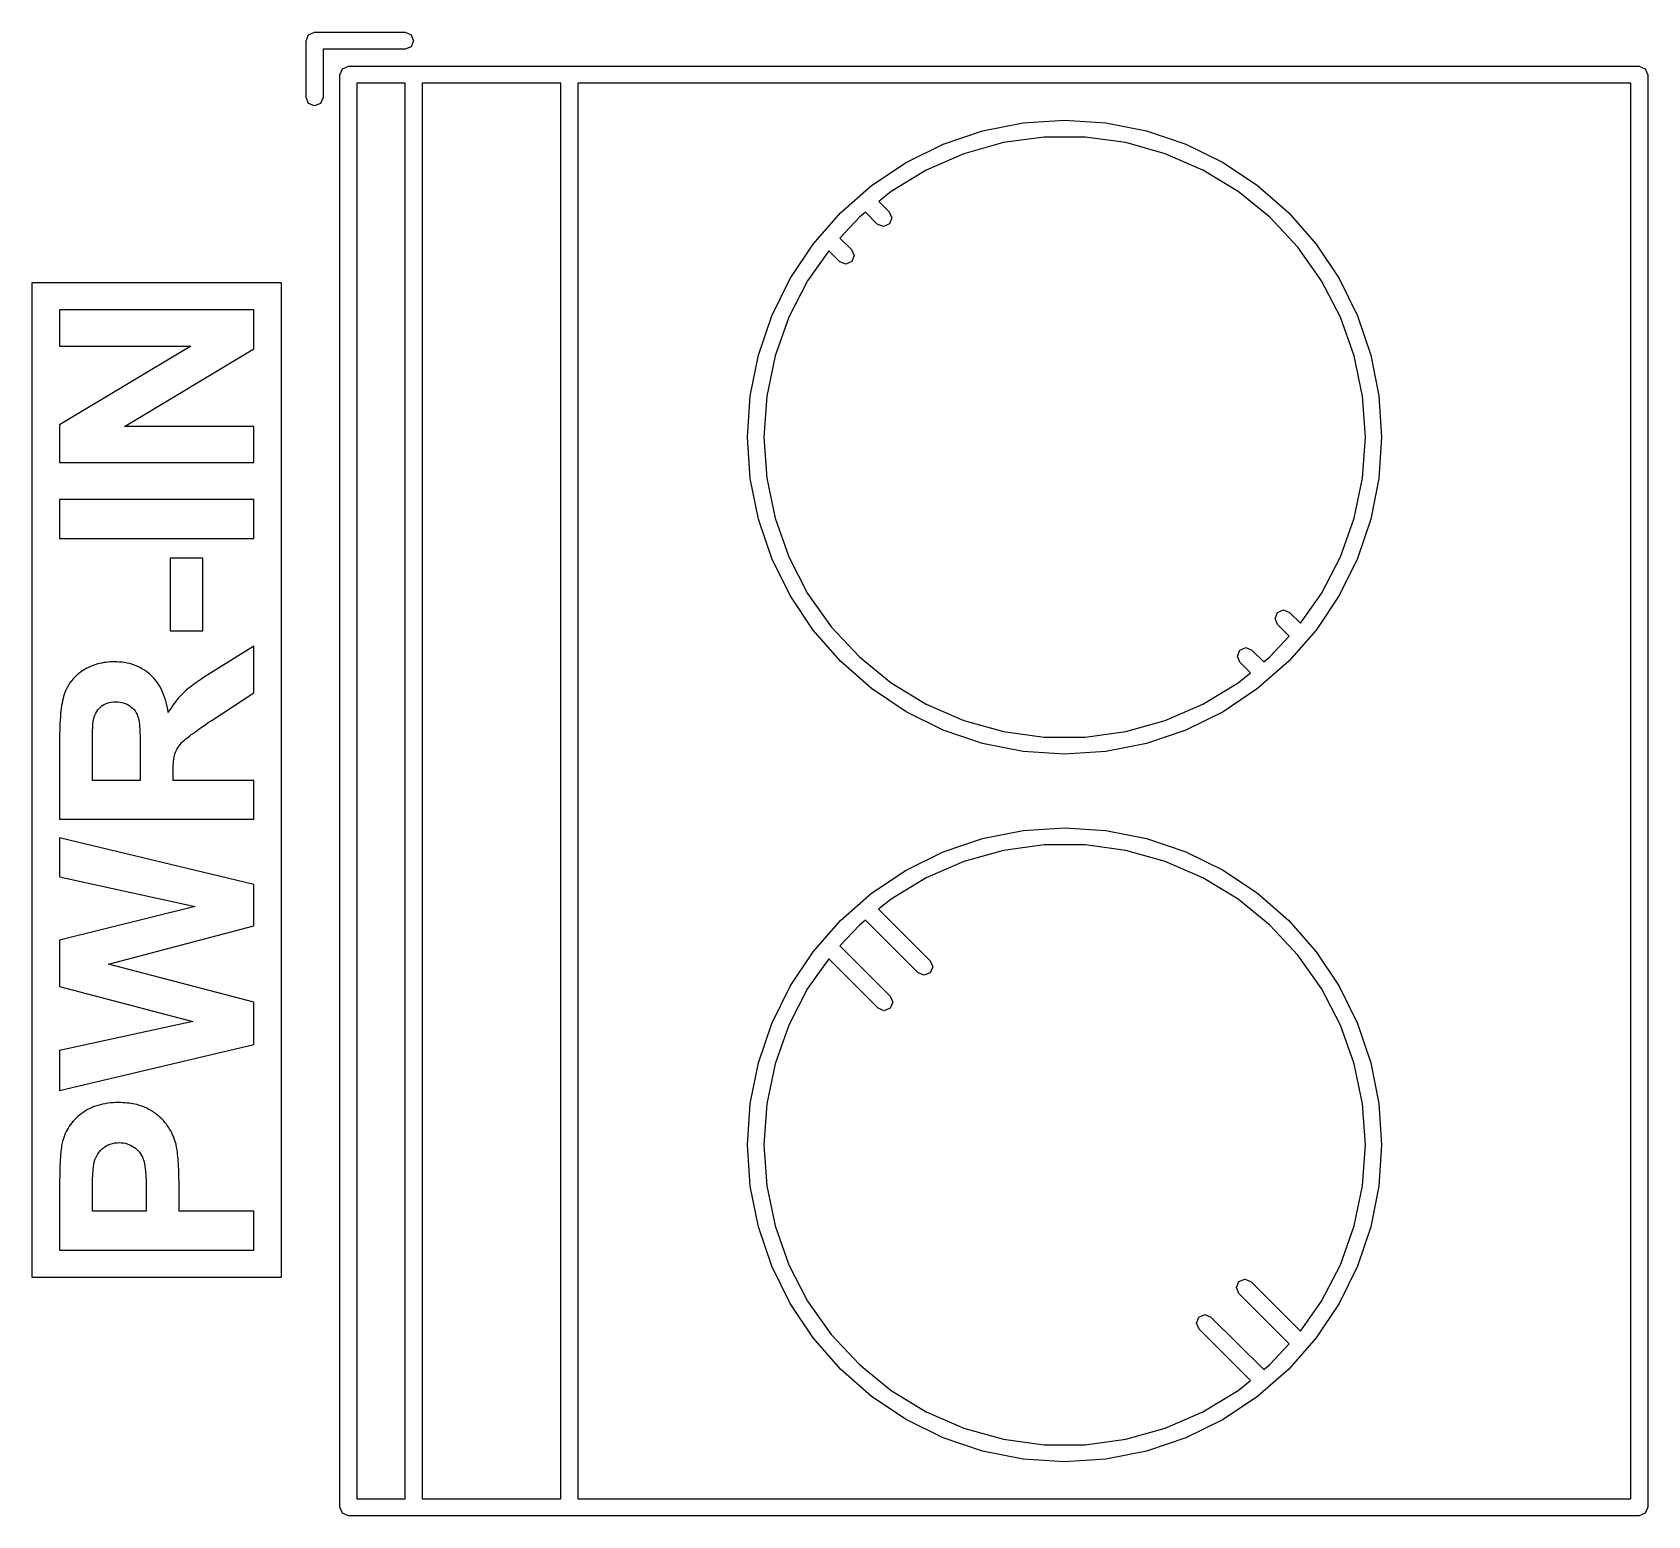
# Model space of a CAD drawing. Extents: x 44 to 148, y -85 to -25.
# Drawn here: x 44.01 to 55.42, y -49.14 to -38.66 of the extents above; entities that cross this region are included whole.
import ezdxf

# ---------------------------------------------------------------- set-up
doc = ezdxf.new("R2010")
doc.units = 0
doc.layers.add('BLACK', color=7, linetype='CONTINUOUS')

msp = doc.modelspace()

# ---------------------------------------------------------------- linework, layer by layer
at = {"layer": 'BLACK', "linetype": 'CONTINUOUS'}
for p, q in [((45.94, -38.718651), (45.957574, -38.676225)), ((45.957574, -38.676225), (46, -38.658651)), ((46, -38.658651), (46.64, -38.658651)), ((46.64, -38.658651), (46.682426, -38.676225)), ((46.682426, -38.676225), (46.7, -38.718651)), ((45.94, -39.118651), (45.94, -38.718651)), ((46.64, -38.778651), (46.06, -38.778651)), ((46.06, -38.778651), (46.06, -39.118651)), ((46.682426, -38.761077), (46.64, -38.778651)), ((46.7, -38.718651), (46.682426, -38.761077)), ((46.18, -38.958651), (46.197574, -38.916225)), ((46.197574, -38.916225), (46.24, -38.898651)), ((46.24, -38.898651), (55.36, -38.898651)), ((55.36, -38.898651), (55.402426, -38.916225)), ((55.402426, -38.916225), (55.42, -38.958651)), ((46.18, -49.078651), (46.18, -38.958651)), ((46.3, -39.018651), (46.3, -49.018651)), ((46.64, -39.018651), (46.3, -39.018651)), ((46.64, -49.018651), (46.64, -39.018651)), ((46.76, -39.018651), (46.76, -49.018651)), ((47.74, -39.018651), (46.76, -39.018651)), ((47.74, -49.018651), (47.74, -39.018651)), ((47.86, -39.018651), (47.86, -49.018651)), ((55.3, -39.018651), (47.86, -39.018651)), ((55.3, -49.018651), (55.3, -39.018651)), ((55.42, -38.958651), (55.42, -49.078651)), ((45.957574, -39.161077), (45.94, -39.118651)), ((46.06, -39.118651), (46.042426, -39.161077)), ((46, -39.178651), (45.957574, -39.161077)), ((46.042426, -39.161077), (46, -39.178651)), ((50.442789, -39.449161), (50.720245, -39.354977)), ((50.720245, -39.354977), (51.007621, -39.297815)), ((51.007621, -39.297815), (51.3, -39.278651)), ((51.3, -39.278651), (51.592379, -39.297815)), ((51.592379, -39.297815), (51.879755, -39.354977)), ((51.879755, -39.354977), (52.157211, -39.449161)), ((50.18, -39.578754), (50.442789, -39.449161)), ((50.867665, -39.438142), (50.588396, -39.51639)), ((51.154988, -39.398651), (50.867665, -39.438142)), ((51.445012, -39.398651), (51.154988, -39.398651)), ((51.732335, -39.438142), (51.445012, -39.398651)), ((52.011604, -39.51639), (51.732335, -39.438142)), ((52.157211, -39.449161), (52.42, -39.578754)), ((49.936374, -39.74154), (50.18, -39.578754)), ((50.588396, -39.51639), (50.322383, -39.631936)), ((52.277617, -39.631936), (52.011604, -39.51639)), ((52.42, -39.578754), (52.663626, -39.74154)), ((50.322383, -39.631936), (50.074581, -39.782628)), ((52.525419, -39.782628), (52.277617, -39.631936)), ((49.716081, -39.934732), (49.936374, -39.74154)), ((50.074581, -39.782628), (49.98666, -39.854156)), ((52.750394, -39.965658), (52.525419, -39.782628)), ((52.663626, -39.74154), (52.883919, -39.934732)), ((49.522889, -40.155025), (49.716081, -39.934732)), ((49.893038, -39.930323), (49.849606, -39.965658)), ((49.976773, -40.013276), (49.893038, -39.930323)), ((49.98666, -39.854156), (50.061226, -39.928026)), ((50.061226, -39.928026), (50.078998, -39.970369)), ((52.883919, -39.934732), (53.077111, -40.155025)), ((49.849606, -39.965658), (49.712689, -40.112259)), ((50.019281, -40.030649), (49.976773, -40.013276)), ((50.061625, -40.012877), (50.019281, -40.030649)), ((50.078998, -39.970369), (50.061625, -40.012877)), ((52.948351, -40.177618), (52.750394, -39.965658)), ((49.360103, -40.398651), (49.522889, -40.155025)), ((49.712689, -40.112259), (49.795226, -40.194026)), ((53.077111, -40.155025), (53.239897, -40.398651)), ((49.63375, -40.202973), (49.484398, -40.414559)), ((49.710773, -40.279276), (49.63375, -40.202973)), ((49.753281, -40.296649), (49.710773, -40.279276)), ((49.795625, -40.278877), (49.753281, -40.296649)), ((49.795226, -40.194026), (49.812998, -40.236369)), ((49.812998, -40.236369), (49.795625, -40.278877)), ((53.115602, -40.414559), (52.948351, -40.177618)), ((49.23051, -40.66144), (49.360103, -40.398651)), ((53.239897, -40.398651), (53.36949, -40.66144)), ((44.005975, -47.454701), (44.005975, -40.427279)), ((44.005975, -40.427279), (45.763357, -40.427279)), ((45.763357, -40.427279), (45.763357, -47.454701)), ((49.484398, -40.414559), (49.350968, -40.672067)), ((53.249032, -40.672067), (53.115602, -40.414559)), ((45.5705, -40.620136), (44.198832, -40.620136)), ((44.198832, -40.620136), (44.198832, -40.875015)), ((45.5705, -40.895458), (45.5705, -40.620136)), ((49.136326, -40.938896), (49.23051, -40.66144)), ((49.350968, -40.672067), (49.253845, -40.945345)), ((53.346155, -40.945345), (53.249032, -40.672067)), ((53.36949, -40.66144), (53.463674, -40.938896)), ((44.198832, -40.875015), (45.125697, -40.875015)), ((45.125697, -40.875015), (44.198832, -41.431266)), ((44.657483, -41.443466), (45.5705, -40.895458)), ((49.079164, -41.226272), (49.136326, -40.938896)), ((49.253845, -40.945345), (49.194838, -41.229303)), ((53.405162, -41.229303), (53.346155, -40.945345)), ((53.463674, -40.938896), (53.520836, -41.226272)), ((49.06, -41.518651), (49.079164, -41.226272)), ((49.194838, -41.229303), (49.175046, -41.518651)), ((53.424954, -41.518651), (53.405162, -41.229303)), ((53.520836, -41.226272), (53.54, -41.518651)), ((44.198832, -41.431266), (44.198832, -41.698346)), ((45.5705, -41.443466), (44.657483, -41.443466)), ((45.5705, -41.698346), (45.5705, -41.443466)), ((49.079164, -41.81103), (49.06, -41.518651)), ((49.175046, -41.518651), (49.194838, -41.807999)), ((53.405162, -41.807999), (53.424954, -41.518651)), ((53.54, -41.518651), (53.520836, -41.81103)), ((44.198832, -41.698346), (45.5705, -41.698346)), ((49.136326, -42.098406), (49.079164, -41.81103)), ((49.194838, -41.807999), (49.253845, -42.091957)), ((53.346155, -42.091957), (53.405162, -41.807999)), ((53.520836, -41.81103), (53.463674, -42.098406)), ((45.5705, -41.96015), (44.198832, -41.96015)), ((44.198832, -41.96015), (44.198832, -42.234483)), ((45.5705, -42.234483), (45.5705, -41.96015)), ((49.23051, -42.375862), (49.136326, -42.098406)), ((49.253845, -42.091957), (49.350968, -42.365235)), ((53.249032, -42.365235), (53.346155, -42.091957)), ((53.463674, -42.098406), (53.36949, -42.375862)), ((44.198832, -42.234483), (45.5705, -42.234483)), ((45.211756, -42.374947), (44.979627, -42.374947)), ((44.979627, -42.374947), (44.979627, -42.887015)), ((45.211756, -42.887015), (45.211756, -42.374947)), ((49.360103, -42.638651), (49.23051, -42.375862)), ((49.350968, -42.365235), (49.484398, -42.622743)), ((53.115602, -42.622743), (53.249032, -42.365235)), ((53.36949, -42.375862), (53.239897, -42.638651)), ((49.522889, -42.882277), (49.360103, -42.638651)), ((49.484398, -42.622743), (49.651649, -42.859684)), ((52.966365, -42.834163), (53.115602, -42.622743)), ((53.239897, -42.638651), (53.077111, -42.882277)), ((52.787001, -42.799651), (52.804574, -42.757225)), ((52.804574, -42.842077), (52.787001, -42.799651)), ((52.804574, -42.757225), (52.847, -42.739652)), ((52.847, -42.739652), (52.889426, -42.757225)), ((52.889426, -42.757225), (52.966365, -42.834163)), ((44.979627, -42.887015), (45.211756, -42.887015)), ((49.716081, -43.10257), (49.522889, -42.882277)), ((49.651649, -42.859684), (49.849606, -43.071644)), ((52.88742, -42.924924), (52.804574, -42.842077)), ((53.077111, -42.882277), (52.883919, -43.10257)), ((45.5705, -42.995825), (45.30342, -43.162008)), ((45.5705, -43.324234), (45.5705, -42.995825)), ((52.521001, -43.065651), (52.538574, -43.023225)), ((52.538574, -43.023225), (52.581, -43.005652)), ((52.581, -43.005652), (52.623426, -43.023225)), ((52.623426, -43.023225), (52.707082, -43.10688)), ((52.750394, -43.071644), (52.88742, -42.924924)), ((44.416349, -43.139668), (44.403772, -43.145464)), ((44.42914, -43.134336), (44.416349, -43.139668)), ((44.442145, -43.129468), (44.42914, -43.134336)), ((44.455364, -43.125063), (44.442145, -43.129468)), ((44.468796, -43.121121), (44.455364, -43.125063)), ((44.482443, -43.117644), (44.468796, -43.121121)), ((44.496303, -43.11463), (44.482443, -43.117644)), ((44.510377, -43.11208), (44.496303, -43.11463)), ((44.524665, -43.109993), (44.510377, -43.11208)), ((44.539166, -43.10837), (44.524665, -43.109993)), ((44.553882, -43.107211), (44.539166, -43.10837)), ((44.568811, -43.106515), (44.553882, -43.107211)), ((44.583954, -43.106284), (44.568811, -43.106515)), ((44.603073, -43.106635), (44.583954, -43.106284)), ((44.621769, -43.10769), (44.603073, -43.106635)), ((44.640044, -43.109448), (44.621769, -43.10769)), ((44.657895, -43.11191), (44.640044, -43.109448)), ((44.675324, -43.115074), (44.657895, -43.11191)), ((44.692331, -43.118942), (44.675324, -43.115074)), ((44.708915, -43.123513), (44.692331, -43.118942)), ((44.725077, -43.128787), (44.708915, -43.123513)), ((44.740817, -43.134765), (44.725077, -43.128787)), ((44.756134, -43.141446), (44.740817, -43.134765)), ((44.771028, -43.14883), (44.756134, -43.141446)), ((49.936374, -43.295762), (49.716081, -43.10257)), ((49.849606, -43.071644), (50.074581, -43.254674)), ((52.538574, -43.108077), (52.521001, -43.065651)), ((52.613506, -43.183009), (52.538574, -43.108077)), ((52.883919, -43.10257), (52.663626, -43.295762)), ((52.707082, -43.10688), (52.750394, -43.071644)), ((44.271573, -43.255279), (44.261098, -43.271392)), ((44.283061, -43.239862), (44.271573, -43.255279)), ((44.295564, -43.22514), (44.283061, -43.239862)), ((44.309082, -43.211114), (44.295564, -43.22514)), ((44.323613, -43.197783), (44.309082, -43.211114)), ((44.333864, -43.189282), (44.323613, -43.197783)), ((44.344566, -43.181091), (44.333864, -43.189282)), ((44.355719, -43.173208), (44.344566, -43.181091)), ((44.367323, -43.165635), (44.355719, -43.173208)), ((44.379258, -43.158447), (44.367323, -43.165635)), ((44.391408, -43.151724), (44.379258, -43.158447)), ((44.403772, -43.145464), (44.391408, -43.151724)), ((44.7855, -43.156917), (44.771028, -43.14883)), ((44.799549, -43.165708), (44.7855, -43.156917)), ((44.813176, -43.175202), (44.799549, -43.165708)), ((44.826381, -43.185399), (44.813176, -43.175202)), ((44.839163, -43.196299), (44.826381, -43.185399)), ((44.851444, -43.207859), (44.839163, -43.196299)), ((44.863146, -43.220117), (44.851444, -43.207859)), ((44.874268, -43.233073), (44.863146, -43.220117)), ((44.88481, -43.246727), (44.874268, -43.233073)), ((44.894773, -43.261079), (44.88481, -43.246727)), ((45.167902, -43.25021), (45.154393, -43.259821)), ((45.182173, -43.240284), (45.167902, -43.25021)), ((45.197206, -43.230045), (45.182173, -43.240284)), ((45.213002, -43.219491), (45.197206, -43.230045)), ((45.229561, -43.208623), (45.213002, -43.219491)), ((45.246882, -43.19744), (45.229561, -43.208623)), ((45.264965, -43.185944), (45.246882, -43.19744)), ((45.283811, -43.174133), (45.264965, -43.185944)), ((45.30342, -43.162008), (45.283811, -43.174133)), ((50.074581, -43.254674), (50.322383, -43.405366)), ((52.277617, -43.405366), (52.525419, -43.254674)), ((52.525419, -43.254674), (52.613506, -43.183009)), ((44.223211, -43.365071), (44.219605, -43.380658)), ((44.227106, -43.350416), (44.223211, -43.365071)), ((44.231289, -43.336694), (44.227106, -43.350416)), ((44.235761, -43.323904), (44.231289, -43.336694)), ((44.243193, -43.305704), (44.235761, -43.323904)), ((44.251638, -43.288201), (44.243193, -43.305704)), ((44.261098, -43.271392), (44.251638, -43.288201)), ((44.904156, -43.276129), (44.894773, -43.261079)), ((44.912959, -43.291878), (44.904156, -43.276129)), ((44.921183, -43.308324), (44.912959, -43.291878)), ((44.928827, -43.325469), (44.921183, -43.308324)), ((44.935892, -43.343311), (44.928827, -43.325469)), ((44.942377, -43.361852), (44.935892, -43.343311)), ((44.948282, -43.381091), (44.942377, -43.361852)), ((45.039321, -43.36167), (45.028323, -43.374784)), ((45.050498, -43.349107), (45.039321, -43.36167)), ((45.061855, -43.337095), (45.050498, -43.349107)), ((45.073392, -43.325634), (45.061855, -43.337095)), ((45.081183, -43.318299), (45.073392, -43.325634)), ((45.093726, -43.307064), (45.081183, -43.318299)), ((45.107984, -43.295122), (45.093726, -43.307064)), ((45.118443, -43.286768), (45.107984, -43.295122)), ((45.129664, -43.2781), (45.118443, -43.286768)), ((45.141647, -43.269118), (45.129664, -43.2781)), ((45.154393, -43.259821), (45.141647, -43.269118)), ((45.268799, -43.52273), (45.5705, -43.324234)), ((50.18, -43.458548), (49.936374, -43.295762)), ((52.663626, -43.295762), (52.42, -43.458548)), ((44.2059, -43.472583), (44.204025, -43.493765)), ((44.208064, -43.452333), (44.2059, -43.472583)), ((44.210516, -43.433015), (44.208064, -43.452333)), ((44.213257, -43.414631), (44.210516, -43.433015)), ((44.216287, -43.397178), (44.213257, -43.414631)), ((44.219605, -43.380658), (44.216287, -43.397178)), ((44.442913, -43.497753), (44.448003, -43.483389)), ((44.448003, -43.483389), (44.454041, -43.469973)), ((44.454041, -43.469973), (44.461027, -43.457505)), ((44.461027, -43.457505), (44.468961, -43.445986)), ((44.468961, -43.445986), (44.477843, -43.435414)), ((44.477843, -43.435414), (44.487673, -43.42579)), ((44.487673, -43.42579), (44.498384, -43.417212)), ((44.498384, -43.417212), (44.509909, -43.409777)), ((44.509909, -43.409777), (44.522248, -43.403487)), ((44.522248, -43.403487), (44.535401, -43.39834)), ((44.535401, -43.39834), (44.549368, -43.394337)), ((44.549368, -43.394337), (44.56415, -43.391477)), ((44.56415, -43.391477), (44.579745, -43.389762)), ((44.579745, -43.389762), (44.596154, -43.38919)), ((44.596154, -43.38919), (44.610842, -43.389628)), ((44.610842, -43.389628), (44.624902, -43.390942)), ((44.624902, -43.390942), (44.638333, -43.393131)), ((44.638333, -43.393131), (44.654238, -43.3971)), ((44.654238, -43.3971), (44.669161, -43.402437)), ((44.669161, -43.402437), (44.683102, -43.409143)), ((44.683102, -43.409143), (44.696061, -43.417217)), ((44.696061, -43.417217), (44.700957, -43.420763)), ((44.700957, -43.420763), (44.712396, -43.43036)), ((44.712396, -43.43036), (44.722692, -43.441004)), ((44.722692, -43.441004), (44.731845, -43.452694)), ((44.731845, -43.452694), (44.739855, -43.465431)), ((44.739855, -43.465431), (44.746721, -43.479214)), ((44.746721, -43.479214), (44.752445, -43.494043)), ((44.953608, -43.401028), (44.948282, -43.381091)), ((44.958355, -43.421663), (44.953608, -43.401028)), ((44.962521, -43.442996), (44.958355, -43.421663)), ((44.966108, -43.465027), (44.962521, -43.442996)), ((44.976028, -43.44861), (44.966108, -43.465027)), ((44.986128, -43.432744), (44.976028, -43.44861)), ((44.996407, -43.417428), (44.986128, -43.432744)), ((45.006866, -43.402662), (44.996407, -43.417428)), ((45.017504, -43.388448), (45.006866, -43.402662)), ((45.028323, -43.374784), (45.017504, -43.388448)), ((50.442789, -43.588141), (50.18, -43.458548)), ((50.322383, -43.405366), (50.588396, -43.520912)), ((52.011604, -43.520912), (52.277617, -43.405366)), ((52.42, -43.458548), (52.157211, -43.588141)), ((44.199409, -43.58782), (44.198976, -43.613665)), ((44.20013, -43.562908), (44.199409, -43.58782)), ((44.20114, -43.538928), (44.20013, -43.562908)), ((44.202438, -43.51588), (44.20114, -43.538928)), ((44.204025, -43.493765), (44.202438, -43.51588)), ((44.431844, -43.609042), (44.432263, -43.589888)), ((44.432263, -43.589888), (44.432763, -43.57308)), ((44.432763, -43.57308), (44.433345, -43.55862)), ((44.433345, -43.55862), (44.434246, -43.542992)), ((44.434246, -43.542992), (44.435576, -43.529324)), ((44.435576, -43.529324), (44.438771, -43.513065)), ((44.438771, -43.513065), (44.442913, -43.497753)), ((44.752445, -43.494043), (44.755332, -43.504559)), ((44.755332, -43.504559), (44.757935, -43.517683)), ((44.757935, -43.517683), (44.760255, -43.533416)), ((44.760255, -43.533416), (44.76229, -43.551756)), ((44.76229, -43.551756), (44.763489, -43.565432)), ((44.763489, -43.565432), (44.764562, -43.580267)), ((44.764562, -43.580267), (44.765509, -43.596262)), ((44.765509, -43.596262), (44.766329, -43.613415)), ((45.154196, -43.60253), (45.167855, -43.592699)), ((45.167855, -43.592699), (45.182419, -43.582345)), ((45.182419, -43.582345), (45.197886, -43.571468)), ((45.197886, -43.571468), (45.214258, -43.560068)), ((45.214258, -43.560068), (45.231534, -43.548145)), ((45.231534, -43.548145), (45.249714, -43.535699)), ((45.249714, -43.535699), (45.268799, -43.52273)), ((50.720245, -43.682325), (50.442789, -43.588141)), ((50.588396, -43.520912), (50.867665, -43.59916)), ((50.867665, -43.59916), (51.154988, -43.638651)), ((51.445012, -43.638651), (51.732335, -43.59916)), ((51.732335, -43.59916), (52.011604, -43.520912)), ((52.157211, -43.588141), (51.879755, -43.682325)), ((44.198868, -43.626937), (44.198832, -43.640443)), ((44.198832, -43.640443), (44.198832, -43.943792)), ((44.198976, -43.613665), (44.198868, -43.626937)), ((44.43096, -43.729469), (44.430978, -43.709135)), ((44.430978, -43.709135), (44.431032, -43.689845)), ((44.431032, -43.689845), (44.431122, -43.671598)), ((44.431122, -43.671598), (44.431249, -43.654394)), ((44.431249, -43.654394), (44.431411, -43.638234)), ((44.431411, -43.638234), (44.431609, -43.623116)), ((44.431609, -43.623116), (44.431844, -43.609042)), ((44.766329, -43.613415), (44.767024, -43.631728)), ((44.767024, -43.631728), (44.767592, -43.6512)), ((44.767592, -43.6512), (44.768033, -43.671831)), ((44.768033, -43.671831), (44.768349, -43.693622)), ((44.768349, -43.693622), (44.768538, -43.716571)), ((45.026463, -43.725795), (45.034092, -43.712712)), ((45.034092, -43.712712), (45.042976, -43.699855)), ((45.042976, -43.699855), (45.053115, -43.687223)), ((45.053115, -43.687223), (45.062131, -43.677279)), ((45.062131, -43.677279), (45.071951, -43.66748)), ((45.071951, -43.66748), (45.080573, -43.659597)), ((45.080573, -43.659597), (45.091228, -43.650537)), ((45.091228, -43.650537), (45.103919, -43.6403)), ((45.103919, -43.6403), (45.118644, -43.628887)), ((45.118644, -43.628887), (45.12959, -43.620624)), ((45.12959, -43.620624), (45.141441, -43.611839)), ((45.141441, -43.611839), (45.154196, -43.60253)), ((51.007621, -43.739487), (50.720245, -43.682325)), ((51.154988, -43.638651), (51.445012, -43.638651)), ((51.879755, -43.682325), (51.592379, -43.739487)), ((44.43096, -43.943792), (44.43096, -43.729469)), ((44.768538, -43.716571), (44.768601, -43.74068)), ((44.768601, -43.74068), (44.768601, -43.943792)), ((45.00193, -43.838881), (45.002863, -43.824281)), ((45.002863, -43.824281), (45.004062, -43.810581)), ((45.004062, -43.810581), (45.006077, -43.79371)), ((45.006077, -43.79371), (45.008565, -43.778437)), ((45.008565, -43.778437), (45.011528, -43.764761)), ((45.011528, -43.764761), (45.015897, -43.749912)), ((45.015897, -43.749912), (45.020091, -43.739103)), ((45.020091, -43.739103), (45.026463, -43.725795)), ((51.3, -43.758651), (51.007621, -43.739487)), ((51.592379, -43.739487), (51.3, -43.758651)), ((44.198832, -43.943792), (44.198832, -44.218126)), ((44.768601, -43.943792), (44.43096, -43.943792)), ((45.00073, -43.888068), (45.000863, -43.870774)), ((45.00073, -43.943792), (45.00073, -43.888068)), ((45.5705, -43.943792), (45.00073, -43.943792)), ((45.000863, -43.870774), (45.001263, -43.854378)), ((45.001263, -43.854378), (45.00193, -43.838881)), ((45.5705, -44.218126), (45.5705, -43.943792)), ((44.198832, -44.218126), (45.5705, -44.218126)), ((51.007621, -44.297815), (51.3, -44.278651)), ((51.3, -44.278651), (51.592379, -44.297815)), ((45.5705, -44.679745), (44.198832, -44.349687)), ((44.198832, -44.349687), (44.198832, -44.625999)), ((50.442789, -44.449161), (50.720245, -44.354977)), ((50.720245, -44.354977), (51.007621, -44.297815)), ((51.154988, -44.398651), (50.867665, -44.438142)), ((51.445012, -44.398651), (51.154988, -44.398651)), ((51.732335, -44.438142), (51.445012, -44.398651)), ((51.592379, -44.297815), (51.879755, -44.354977)), ((51.879755, -44.354977), (52.157211, -44.449161)), ((50.18, -44.578754), (50.442789, -44.449161)), ((50.867665, -44.438142), (50.588396, -44.51639)), ((52.011604, -44.51639), (51.732335, -44.438142)), ((52.157211, -44.449161), (52.42, -44.578754)), ((44.198832, -44.625999), (45.157021, -44.834717)), ((49.936374, -44.74154), (50.18, -44.578754)), ((50.588396, -44.51639), (50.322383, -44.631936)), ((52.277617, -44.631936), (52.011604, -44.51639)), ((52.42, -44.578754), (52.663626, -44.74154)), ((45.5705, -44.970894), (45.5705, -44.679745)), ((49.716081, -44.934732), (49.936374, -44.74154)), ((50.322383, -44.631936), (50.074581, -44.782628)), ((52.525419, -44.782628), (52.277617, -44.631936)), ((52.663626, -44.74154), (52.883919, -44.934732)), ((45.157021, -44.834717), (44.198832, -45.07311)), ((50.074581, -44.782628), (49.985986, -44.854704)), ((49.985986, -44.854704), (50.350373, -45.218171)), ((52.750394, -44.965658), (52.525419, -44.782628)), ((44.545046, -45.241931), (45.5705, -44.970894)), ((49.522889, -45.155025), (49.716081, -44.934732)), ((49.849606, -44.965658), (49.712096, -45.112895)), ((49.892397, -44.930844), (49.849606, -44.965658)), ((50.265627, -45.303131), (49.892397, -44.930844)), ((52.948351, -45.177618), (52.750394, -44.965658)), ((52.883919, -44.934732), (53.077111, -45.155025)), ((44.198832, -45.07311), (44.198832, -45.399541)), ((49.360103, -45.398651), (49.522889, -45.155025)), ((49.712096, -45.112895), (50.068426, -45.469224)), ((53.115602, -45.414559), (52.948351, -45.177618)), ((53.077111, -45.155025), (53.239897, -45.398651)), ((45.5705, -45.511648), (44.545046, -45.241931)), ((49.633221, -45.203724), (49.484398, -45.414559)), ((49.983573, -45.554077), (49.633221, -45.203724)), ((50.308076, -45.32065), (50.265627, -45.303131)), ((50.35048, -45.303024), (50.308076, -45.32065)), ((50.350373, -45.218171), (50.367999, -45.260575)), ((50.367999, -45.260575), (50.35048, -45.303024)), ((44.198832, -45.399541), (45.141194, -45.648155)), ((49.23051, -45.66144), (49.360103, -45.398651)), ((49.484398, -45.414559), (49.350968, -45.672067)), ((53.249032, -45.672067), (53.115602, -45.414559)), ((53.239897, -45.398651), (53.36949, -45.66144)), ((45.5705, -45.809392), (45.5705, -45.511648)), ((50.068426, -45.469224), (50.085999, -45.511651)), ((50.085999, -45.511651), (50.068426, -45.554077)), ((45.141194, -45.648155), (44.198832, -45.852916)), ((50.026, -45.57165), (49.983573, -45.554077)), ((50.068426, -45.554077), (50.026, -45.57165)), ((49.136326, -45.938896), (49.23051, -45.66144)), ((49.350968, -45.672067), (49.253845, -45.945345)), ((53.346155, -45.945345), (53.249032, -45.672067)), ((53.36949, -45.66144), (53.463674, -45.938896)), ((44.198832, -46.133845), (45.5705, -45.809392)), ((44.198832, -45.852916), (44.198832, -46.133845)), ((49.079164, -46.226272), (49.136326, -45.938896)), ((49.253845, -45.945345), (49.194838, -46.229303)), ((53.405162, -46.229303), (53.346155, -45.945345)), ((53.463674, -45.938896), (53.520836, -46.226272)), ((44.538719, -46.225159), (44.52058, -46.227929)), ((44.557324, -46.223004), (44.538719, -46.225159)), ((44.576396, -46.221465), (44.557324, -46.223004)), ((44.595933, -46.220541), (44.576396, -46.221465)), ((44.615937, -46.220233), (44.595933, -46.220541)), ((44.631362, -46.220411), (44.615937, -46.220233)), ((44.646478, -46.220944), (44.631362, -46.220411)), ((44.661285, -46.221833), (44.646478, -46.220944)), ((44.675783, -46.223077), (44.661285, -46.221833)), ((44.689972, -46.224677), (44.675783, -46.223077)), ((44.703851, -46.226632), (44.689972, -46.224677)), ((44.717421, -46.228943), (44.703851, -46.226632)), ((49.06, -46.518651), (49.079164, -46.226272)), ((53.520836, -46.226272), (53.54, -46.518651)), ((44.30521, -46.340831), (44.29496, -46.352027)), ((44.316022, -46.329935), (44.30521, -46.340831)), ((44.327395, -46.319337), (44.316022, -46.329935)), ((44.339329, -46.309038), (44.327395, -46.319337)), ((44.351825, -46.299038), (44.339329, -46.309038)), ((44.364835, -46.289495), (44.351825, -46.299038)), ((44.378312, -46.280568), (44.364835, -46.289495)), ((44.392254, -46.272257), (44.378312, -46.280568)), ((44.406663, -46.264561), (44.392254, -46.272257)), ((44.421538, -46.257481), (44.406663, -46.264561)), ((44.43688, -46.251016), (44.421538, -46.257481)), ((44.452687, -46.245168), (44.43688, -46.251016)), ((44.468961, -46.239935), (44.452687, -46.245168)), ((44.485701, -46.235317), (44.468961, -46.239935)), ((44.502908, -46.231315), (44.485701, -46.235317)), ((44.52058, -46.227929), (44.502908, -46.231315)), ((44.730683, -46.231609), (44.717421, -46.228943)), ((44.743635, -46.234631), (44.730683, -46.231609)), ((44.762483, -46.23983), (44.743635, -46.234631)), ((44.780636, -46.245828), (44.762483, -46.23983)), ((44.798094, -46.252627), (44.780636, -46.245828)), ((44.814856, -46.260226), (44.798094, -46.252627)), ((44.825644, -46.265736), (44.814856, -46.260226)), ((44.841273, -46.274482), (44.825644, -46.265736)), ((44.856259, -46.283657), (44.841273, -46.274482)), ((44.870601, -46.293261), (44.856259, -46.283657)), ((44.8843, -46.303294), (44.870601, -46.293261)), ((44.897355, -46.313756), (44.8843, -46.303294)), ((44.909767, -46.324646), (44.897355, -46.313756)), ((44.921536, -46.335966), (44.909767, -46.324646)), ((44.932662, -46.347714), (44.921536, -46.335966)), ((49.194838, -46.229303), (49.175046, -46.518651)), ((53.424954, -46.518651), (53.405162, -46.229303)), ((44.233177, -46.452346), (44.227982, -46.466231)), ((44.238935, -46.43876), (44.233177, -46.452346)), ((44.245254, -46.425473), (44.238935, -46.43876)), ((44.252134, -46.412485), (44.245254, -46.425473)), ((44.259576, -46.399796), (44.252134, -46.412485)), ((44.26758, -46.387405), (44.259576, -46.399796)), ((44.276145, -46.375314), (44.26758, -46.387405)), ((44.285272, -46.363521), (44.276145, -46.375314)), ((44.29496, -46.352027), (44.285272, -46.363521)), ((44.943144, -46.359892), (44.932662, -46.347714)), ((44.952982, -46.372498), (44.943144, -46.359892)), ((44.959184, -46.38114), (44.952982, -46.372498)), ((44.967985, -46.39427), (44.959184, -46.38114)), ((44.976213, -46.407447), (44.967985, -46.39427)), ((44.983866, -46.420669), (44.976213, -46.407447)), ((44.990946, -46.433938), (44.983866, -46.420669)), ((44.997452, -46.447253), (44.990946, -46.433938)), ((45.003384, -46.460615), (44.997452, -46.447253)), ((44.207636, -46.567685), (44.206039, -46.585356)), ((44.209393, -46.551379), (44.207636, -46.567685)), ((44.211309, -46.536438), (44.209393, -46.551379)), ((44.213385, -46.522862), (44.211309, -46.536438)), ((44.216799, -46.505059), (44.213385, -46.522862)), ((44.219275, -46.494897), (44.216799, -46.505059)), ((44.223347, -46.480414), (44.219275, -46.494897)), ((44.227982, -46.466231), (44.223347, -46.480414)), ((44.478029, -46.569889), (44.48823, -46.557911)), ((44.48823, -46.557911), (44.499543, -46.546664)), ((44.499543, -46.546664), (44.502536, -46.543986)), ((44.502536, -46.543986), (44.515001, -46.534125)), ((44.515001, -46.534125), (44.52826, -46.525624)), ((44.52826, -46.525624), (44.542312, -46.518484)), ((44.542312, -46.518484), (44.557157, -46.512703)), ((44.557157, -46.512703), (44.572796, -46.508283)), ((44.572796, -46.508283), (44.589228, -46.505222)), ((44.589228, -46.505222), (44.606454, -46.503522)), ((44.606454, -46.503522), (44.619894, -46.50314)), ((44.619894, -46.50314), (44.634505, -46.503624)), ((44.634505, -46.503624), (44.648663, -46.505077)), ((44.648663, -46.505077), (44.662367, -46.507498)), ((44.662367, -46.507498), (44.675618, -46.510888)), ((44.675618, -46.510888), (44.688416, -46.515247)), ((44.688416, -46.515247), (44.70076, -46.520574)), ((44.70076, -46.520574), (44.712651, -46.52687)), ((44.712651, -46.52687), (44.724088, -46.534134)), ((44.724088, -46.534134), (44.734928, -46.542254)), ((44.734928, -46.542254), (44.745026, -46.551115)), ((44.745026, -46.551115), (44.754382, -46.560718)), ((44.754382, -46.560718), (44.762996, -46.571064)), ((45.008743, -46.474023), (45.003384, -46.460615)), ((45.013527, -46.487478), (45.008743, -46.474023)), ((45.017738, -46.500979), (45.013527, -46.487478)), ((45.021375, -46.514526), (45.017738, -46.500979)), ((45.023481, -46.523583), (45.021375, -46.514526)), ((45.026958, -46.54278), (45.023481, -46.523583)), ((45.029085, -46.556438), (45.026958, -46.54278)), ((45.031061, -46.570784), (45.029085, -46.556438)), ((49.079164, -46.81103), (49.06, -46.518651)), ((49.175046, -46.518651), (49.194838, -46.807999)), ((53.405162, -46.807999), (53.424954, -46.518651)), ((53.54, -46.518651), (53.520836, -46.81103)), ((44.201247, -46.669694), (44.200449, -46.694192)), ((44.202206, -46.646562), (44.201247, -46.669694)), ((44.203324, -46.624795), (44.202206, -46.646562)), ((44.204601, -46.604393), (44.203324, -46.624795)), ((44.206039, -46.585356), (44.204601, -46.604393)), ((44.436153, -46.68789), (44.438029, -46.670956)), ((44.438029, -46.670956), (44.440192, -46.657123)), ((44.440192, -46.657123), (44.443716, -46.640755)), ((44.443716, -46.640755), (44.448353, -46.625118)), ((44.448353, -46.625118), (44.454103, -46.610214)), ((44.454103, -46.610214), (44.460965, -46.596041)), ((44.460965, -46.596041), (44.468941, -46.582599)), ((44.468941, -46.582599), (44.478029, -46.569889)), ((44.762996, -46.571064), (44.770868, -46.582151)), ((44.770868, -46.582151), (44.777999, -46.59398)), ((44.777999, -46.59398), (44.784387, -46.606551)), ((44.784387, -46.606551), (44.790034, -46.619863)), ((44.790034, -46.619863), (44.791312, -46.623389)), ((44.791312, -46.623389), (44.796018, -46.639592)), ((44.796018, -46.639592), (44.799122, -46.653949)), ((44.799122, -46.653949), (44.80186, -46.670195)), ((44.80186, -46.670195), (44.804234, -46.688331)), ((45.032885, -46.585817), (45.031061, -46.570784)), ((45.034557, -46.601539), (45.032885, -46.585817)), ((45.036077, -46.617948), (45.034557, -46.601539)), ((45.037445, -46.635045), (45.036077, -46.617948)), ((45.03866, -46.652829), (45.037445, -46.635045)), ((45.039724, -46.671302), (45.03866, -46.652829)), ((45.040636, -46.690462), (45.039724, -46.671302)), ((44.198912, -46.790686), (44.198852, -46.805836)), ((44.199011, -46.775877), (44.198912, -46.790686)), ((44.199151, -46.761409), (44.199011, -46.775877)), ((44.199331, -46.747283), (44.199151, -46.761409)), ((44.19955, -46.733498), (44.199331, -46.747283)), ((44.19981, -46.720055), (44.19955, -46.733498)), ((44.200449, -46.694192), (44.19981, -46.720055)), ((44.431285, -46.802477), (44.431537, -46.786644)), ((44.431537, -46.786644), (44.431862, -46.771586)), ((44.431862, -46.771586), (44.432258, -46.757303)), ((44.432258, -46.757303), (44.432989, -46.737333)), ((44.432989, -46.737333), (44.433881, -46.719108)), ((44.433881, -46.719108), (44.434936, -46.702627)), ((44.434936, -46.702627), (44.436153, -46.68789)), ((44.804234, -46.688331), (44.805613, -46.701471)), ((44.805613, -46.701471), (44.80683, -46.715451)), ((44.80683, -46.715451), (44.807885, -46.730271)), ((44.807885, -46.730271), (44.808778, -46.74593)), ((44.808778, -46.74593), (44.809508, -46.762429)), ((44.809508, -46.762429), (44.810076, -46.779769)), ((44.810076, -46.779769), (44.810482, -46.797947)), ((45.041396, -46.71031), (45.040636, -46.690462)), ((45.042004, -46.730846), (45.041396, -46.71031)), ((45.04246, -46.75207), (45.042004, -46.730846)), ((45.042764, -46.773981), (45.04246, -46.75207)), ((45.042916, -46.79658), (45.042764, -46.773981)), ((45.042935, -46.808138), (45.042916, -46.79658)), ((44.198852, -46.805836), (44.198832, -46.821327)), ((44.198832, -46.821327), (44.198832, -46.98718)), ((44.43096, -46.85463), (44.430996, -46.83647)), ((44.43096, -46.98718), (44.43096, -46.85463)), ((44.430996, -46.83647), (44.431104, -46.819086)), ((44.431104, -46.819086), (44.431285, -46.802477)), ((44.810482, -46.797947), (44.810725, -46.816966)), ((44.810725, -46.816966), (44.810807, -46.836824)), ((44.810807, -46.836824), (44.810807, -46.98718)), ((45.042935, -46.98718), (45.042935, -46.808138)), ((49.136326, -47.098406), (49.079164, -46.81103)), ((49.194838, -46.807999), (49.253845, -47.091957)), ((53.346155, -47.091957), (53.405162, -46.807999)), ((53.520836, -46.81103), (53.463674, -47.098406)), ((44.198832, -46.98718), (44.198832, -47.261844)), ((44.810807, -46.98718), (44.43096, -46.98718)), ((45.5705, -46.98718), (45.042935, -46.98718)), ((45.5705, -47.261844), (45.5705, -46.98718)), ((49.23051, -47.375862), (49.136326, -47.098406)), ((49.253845, -47.091957), (49.350968, -47.365235)), ((53.249032, -47.365235), (53.346155, -47.091957)), ((53.463674, -47.098406), (53.36949, -47.375862)), ((44.198832, -47.261844), (45.5705, -47.261844)), ((49.350968, -47.365235), (49.484398, -47.622743)), ((53.115602, -47.622743), (53.249032, -47.365235)), ((45.763357, -47.454701), (44.005975, -47.454701)), ((49.360103, -47.638651), (49.23051, -47.375862)), ((52.531574, -47.484225), (52.574, -47.466652)), ((52.574, -47.466652), (52.616426, -47.484225)), ((53.36949, -47.375862), (53.239897, -47.638651)), ((52.514001, -47.526651), (52.531574, -47.484225)), ((52.531574, -47.569077), (52.514001, -47.526651)), ((52.88742, -47.924924), (52.531574, -47.569077)), ((52.616426, -47.484225), (52.966365, -47.834163)), ((49.522889, -47.882277), (49.360103, -47.638651)), ((49.484398, -47.622743), (49.651649, -47.859684)), ((52.966365, -47.834163), (53.115602, -47.622743)), ((53.239897, -47.638651), (53.077111, -47.882277)), ((52.232001, -47.777727), (52.24952, -47.735278)), ((52.249627, -47.820131), (52.232001, -47.777727)), ((52.24952, -47.735278), (52.291924, -47.717652)), ((52.613461, -48.183046), (52.249627, -47.820131)), ((52.291924, -47.717652), (52.334373, -47.735171)), ((52.334373, -47.735171), (52.707049, -48.106906)), ((49.716081, -48.10257), (49.522889, -47.882277)), ((49.651649, -47.859684), (49.849606, -48.071644)), ((52.750394, -48.071644), (52.88742, -47.924924)), ((53.077111, -47.882277), (52.883919, -48.10257)), ((49.936374, -48.295762), (49.716081, -48.10257)), ((49.849606, -48.071644), (50.074581, -48.254674)), ((52.883919, -48.10257), (52.663626, -48.295762)), ((52.707049, -48.106906), (52.750394, -48.071644)), ((50.074581, -48.254674), (50.322383, -48.405366)), ((52.277617, -48.405366), (52.525419, -48.254674)), ((52.525419, -48.254674), (52.613461, -48.183046)), ((50.18, -48.458548), (49.936374, -48.295762)), ((52.663626, -48.295762), (52.42, -48.458548)), ((50.442789, -48.588141), (50.18, -48.458548)), ((50.322383, -48.405366), (50.588396, -48.520912)), ((52.011604, -48.520912), (52.277617, -48.405366)), ((52.42, -48.458548), (52.157211, -48.588141)), ((50.720245, -48.682325), (50.442789, -48.588141)), ((50.588396, -48.520912), (50.867665, -48.59916)), ((50.867665, -48.59916), (51.154988, -48.638651)), ((51.445012, -48.638651), (51.732335, -48.59916)), ((51.732335, -48.59916), (52.011604, -48.520912)), ((52.157211, -48.588141), (51.879755, -48.682325)), ((51.007621, -48.739487), (50.720245, -48.682325)), ((51.154988, -48.638651), (51.445012, -48.638651)), ((51.879755, -48.682325), (51.592379, -48.739487)), ((51.3, -48.758651), (51.007621, -48.739487)), ((51.592379, -48.739487), (51.3, -48.758651)), ((46.197574, -49.121077), (46.18, -49.078651)), ((46.3, -49.018651), (46.64, -49.018651)), ((46.76, -49.018651), (47.74, -49.018651)), ((47.86, -49.018651), (55.3, -49.018651)), ((55.42, -49.078651), (55.402426, -49.121077)), ((46.24, -49.138651), (46.197574, -49.121077)), ((46.7, -49.138651), (46.24, -49.138651)), ((47.8, -49.138651), (46.7, -49.138651)), ((55.36, -49.138651), (47.8, -49.138651)), ((55.402426, -49.121077), (55.36, -49.138651))]:
    msp.add_line(p, q, dxfattribs=at)

doc.saveas('drawing.dxf')
